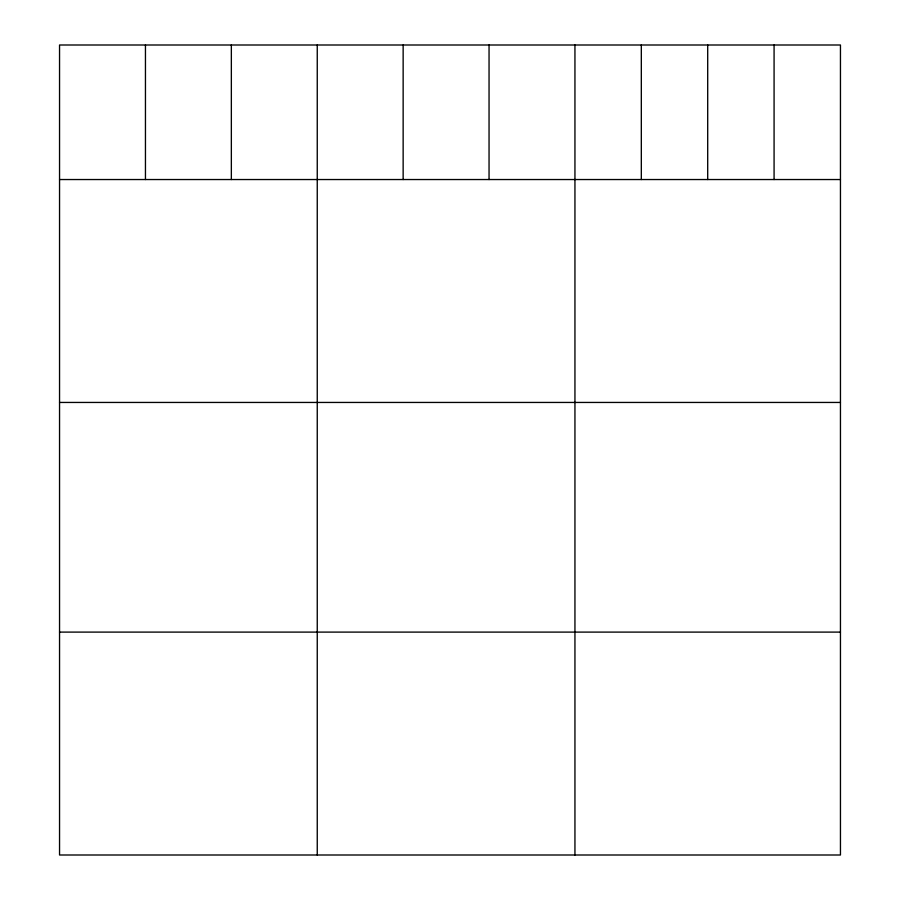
<?xml version="1.0" encoding="UTF-8"?>
<svg xmlns="http://www.w3.org/2000/svg" width="900" height="900" viewBox="0 0 900 900"><rect width="100%" height="100%" fill="white"/><g stroke="black" fill="none" stroke-linecap="round" stroke-linejoin="round"><path stroke-width="1.35" d="M840.454 179.539L840.454 855L59.546 855L59.546 45L840.454 45L840.454 179.539L59.546 179.539M59.546 402.446L840.454 402.446M59.546 632.104L840.454 632.104M774.079 45L774.079 179.539M707.704 45L707.704 179.539M641.317 45L641.317 179.539M574.942 45L574.942 855M489.049 45L489.049 179.539M403.144 45L403.144 179.539M317.25 45L317.25 855M231.345 45L231.345 179.539M145.451 45L145.451 179.539"/></g></svg>
